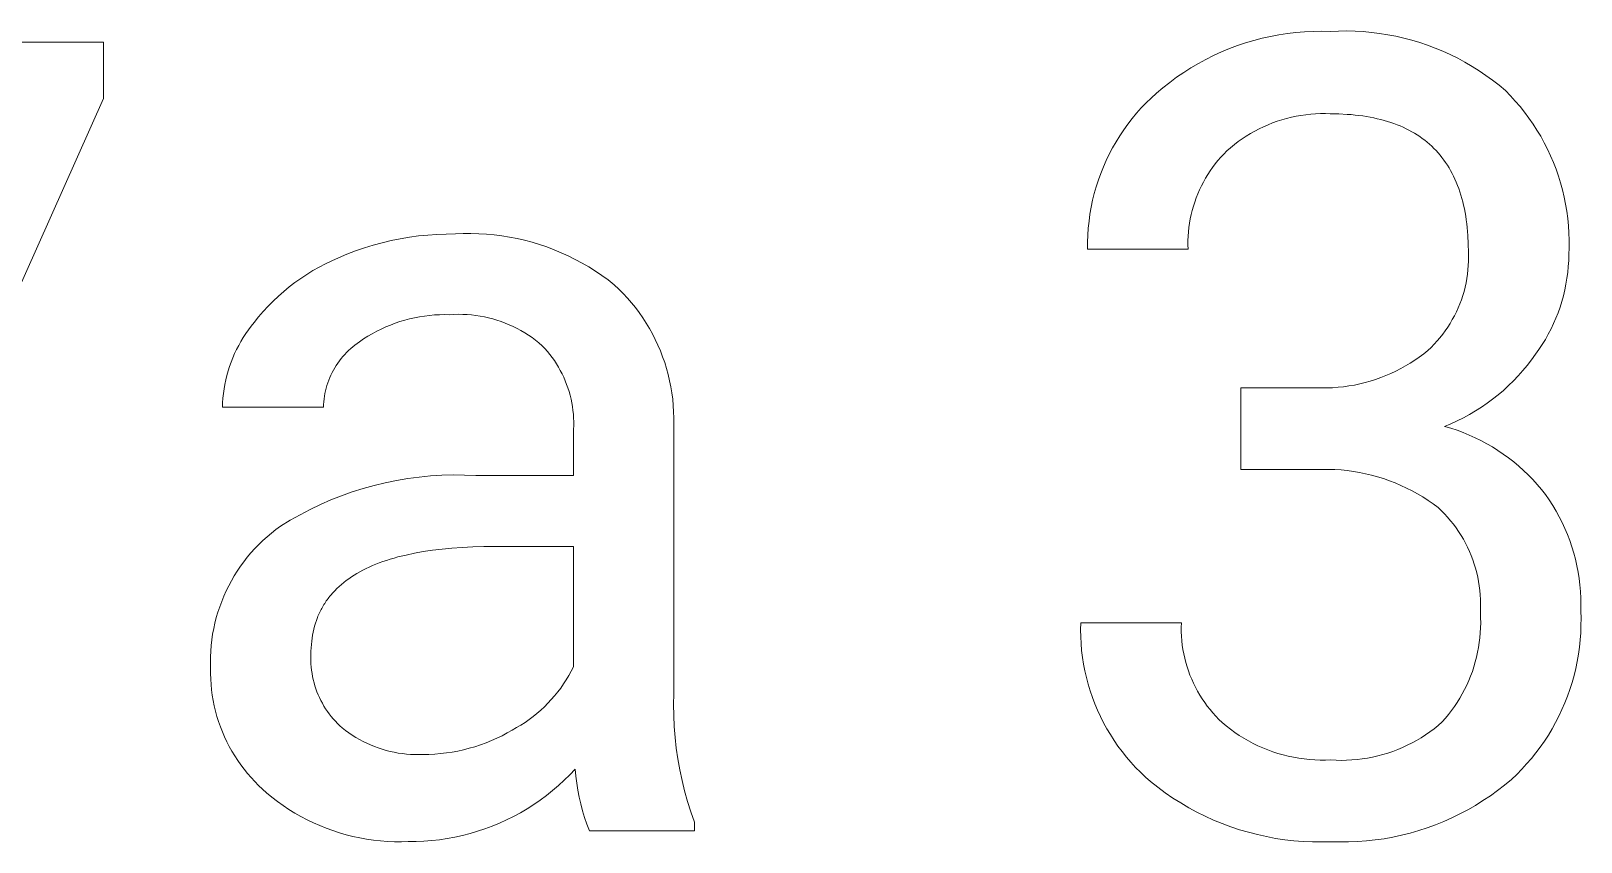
# Model space of a CAD drawing. Header units: millimetres. Extents: x 1383 to 4664, y -160 to 2132.
# Drawn here: x 3868.9 to 3929.9, y 98.9 to 130.8 of the extents above; entities that cross this region are included whole.
import ezdxf

# ---------------------------------------------------------------- set-up
doc = ezdxf.new("R2010")
doc.units = ezdxf.units.MM
doc.header["$MEASUREMENT"] = 0
doc.layers.add('Domyślny', color=7, linetype='Continuous', true_color=0x000000)

msp = doc.modelspace()

# ---------------------------------------------------------------- linework, layer by layer
at = {"layer": 'Domyślny', "color": 18, "lineweight": 15, "true_color": 0x000000}
for p, q in [((3917.683, 130.636), (3918.016, 130.699)), ((3918.016, 130.699), (3918.351, 130.75)), ((3918.351, 130.75), (3918.687, 130.79)), ((3918.687, 130.79), (3919.024, 130.817)), ((3919.024, 130.817), (3919.363, 130.834)), ((3919.363, 130.834), (3919.701, 130.838)), ((3919.701, 130.838), (3920.04, 130.831)), ((3920.04, 130.831), (3920.364, 130.845)), ((3920.364, 130.845), (3920.688, 130.849)), ((3920.688, 130.849), (3921.012, 130.841)), ((3921.012, 130.841), (3921.336, 130.823)), ((3921.336, 130.823), (3921.659, 130.794)), ((3921.659, 130.794), (3921.981, 130.754)), ((3921.981, 130.754), (3922.301, 130.703)), ((3922.301, 130.703), (3922.62, 130.641)), ((3850.708, 130.404), (3871.708, 130.404)), ((3871.708, 130.404), (3871.708, 128.186)), ((3915.75, 130.023), (3916.063, 130.153)), ((3916.063, 130.153), (3916.38, 130.272)), ((3916.38, 130.272), (3916.701, 130.38)), ((3916.701, 130.38), (3917.025, 130.477)), ((3917.025, 130.477), (3917.353, 130.562)), ((3917.353, 130.562), (3917.683, 130.636)), ((3922.62, 130.641), (3922.936, 130.569)), ((3922.936, 130.569), (3923.25, 130.486)), ((3923.25, 130.486), (3923.56, 130.393)), ((3923.56, 130.393), (3923.868, 130.289)), ((3923.868, 130.289), (3924.171, 130.175)), ((3924.171, 130.175), (3924.471, 130.051)), ((3914.55, 129.398), (3914.842, 129.57)), ((3914.842, 129.57), (3915.139, 129.732)), ((3915.139, 129.732), (3915.442, 129.883)), ((3915.442, 129.883), (3915.75, 130.023)), ((3924.471, 130.051), (3924.766, 129.917)), ((3924.766, 129.917), (3925.057, 129.773)), ((3925.057, 129.773), (3925.343, 129.619)), ((3925.343, 129.619), (3925.623, 129.456)), ((3925.623, 129.456), (3925.898, 129.283)), ((3913.712, 128.824), (3913.985, 129.025)), ((3913.985, 129.025), (3914.264, 129.217)), ((3914.264, 129.217), (3914.55, 129.398)), ((3925.898, 129.283), (3926.166, 129.101)), ((3926.166, 129.101), (3926.429, 128.911)), ((3926.429, 128.911), (3926.685, 128.712)), ((3912.984, 128.208), (3913.189, 128.394)), ((3913.189, 128.394), (3913.447, 128.614)), ((3913.447, 128.614), (3913.712, 128.824)), ((3926.685, 128.712), (3926.934, 128.504)), ((3926.934, 128.504), (3927.134, 128.3)), ((3927.134, 128.3), (3927.327, 128.089)), ((3871.708, 128.186), (3858.837, 99.33)), ((3912.409, 127.608), (3912.594, 127.815)), ((3912.594, 127.815), (3912.785, 128.015)), ((3912.785, 128.015), (3912.984, 128.208)), ((3927.327, 128.089), (3927.513, 127.872)), ((3927.513, 127.872), (3927.692, 127.648)), ((3927.692, 127.648), (3927.862, 127.419)), ((3911.9, 126.951), (3912.062, 127.176)), ((3912.062, 127.176), (3912.232, 127.395)), ((3912.232, 127.395), (3912.409, 127.608)), ((3917.409, 127.078), (3917.235, 126.994)), ((3917.586, 127.155), (3917.409, 127.078)), ((3917.765, 127.227), (3917.586, 127.155)), ((3917.947, 127.292), (3917.765, 127.227)), ((3918.131, 127.351), (3917.947, 127.292)), ((3918.317, 127.404), (3918.131, 127.351)), ((3918.505, 127.45), (3918.317, 127.404)), ((3918.694, 127.49), (3918.505, 127.45)), ((3918.884, 127.524), (3918.694, 127.49)), ((3919.075, 127.55), (3918.884, 127.524)), ((3919.267, 127.571), (3919.075, 127.55)), ((3919.46, 127.584), (3919.267, 127.571)), ((3919.653, 127.592), (3919.46, 127.584)), ((3919.846, 127.592), (3919.653, 127.592)), ((3920.04, 127.586), (3919.846, 127.592)), ((3920.374, 127.581), (3920.04, 127.586)), ((3920.699, 127.565), (3920.374, 127.581)), ((3920.857, 127.553), (3920.699, 127.565)), ((3921.012, 127.538), (3920.857, 127.553)), ((3921.165, 127.521), (3921.012, 127.538)), ((3921.315, 127.501), (3921.165, 127.521)), ((3921.462, 127.478), (3921.315, 127.501)), ((3921.607, 127.453), (3921.462, 127.478)), ((3921.749, 127.425), (3921.607, 127.453)), ((3921.889, 127.394), (3921.749, 127.425)), ((3922.026, 127.361), (3921.889, 127.394)), ((3922.16, 127.325), (3922.026, 127.361)), ((3922.291, 127.287), (3922.16, 127.325)), ((3922.42, 127.246), (3922.291, 127.287)), ((3922.546, 127.202), (3922.42, 127.246)), ((3922.67, 127.155), (3922.546, 127.202)), ((3922.791, 127.106), (3922.67, 127.155)), ((3922.909, 127.054), (3922.791, 127.106)), ((3923.025, 126.999), (3922.909, 127.054)), ((3927.862, 127.419), (3928.025, 127.184)), ((3928.025, 127.184), (3928.18, 126.944)), ((3911.462, 126.245), (3911.6, 126.485)), ((3911.6, 126.485), (3911.746, 126.721)), ((3911.746, 126.721), (3911.9, 126.951)), ((3916.412, 126.489), (3916.259, 126.372)), ((3916.57, 126.601), (3916.412, 126.489)), ((3916.731, 126.708), (3916.57, 126.601)), ((3916.895, 126.809), (3916.731, 126.708)), ((3917.063, 126.904), (3916.895, 126.809)), ((3917.235, 126.994), (3917.063, 126.904)), ((3923.137, 126.942), (3923.025, 126.999)), ((3923.248, 126.882), (3923.137, 126.942)), ((3923.355, 126.82), (3923.248, 126.882)), ((3923.46, 126.754), (3923.355, 126.82)), ((3923.563, 126.686), (3923.46, 126.754)), ((3923.662, 126.616), (3923.563, 126.686)), ((3923.759, 126.543), (3923.662, 126.616)), ((3923.853, 126.467), (3923.759, 126.543)), ((3923.945, 126.388), (3923.853, 126.467)), ((3928.18, 126.944), (3928.327, 126.699)), ((3928.327, 126.699), (3928.465, 126.448)), ((3928.465, 126.448), (3928.595, 126.194)), ((3911.212, 125.75), (3911.333, 126)), ((3911.333, 126), (3911.462, 126.245)), ((3915.727, 125.875), (3915.614, 125.745)), ((3915.843, 126), (3915.727, 125.875)), ((3915.964, 126.122), (3915.843, 126)), ((3916.109, 126.249), (3915.964, 126.122)), ((3916.259, 126.372), (3916.109, 126.249)), ((3924.034, 126.307), (3923.945, 126.388)), ((3924.12, 126.223), (3924.034, 126.307)), ((3924.204, 126.136), (3924.12, 126.223)), ((3924.285, 126.047), (3924.204, 126.136)), ((3924.364, 125.955), (3924.285, 126.047)), ((3924.439, 125.86), (3924.364, 125.955)), ((3924.512, 125.763), (3924.439, 125.86)), ((3928.595, 126.194), (3928.716, 125.934)), ((3928.716, 125.934), (3928.828, 125.672)), ((3910.903, 124.979), (3910.997, 125.239)), ((3910.997, 125.239), (3911.1, 125.497)), ((3911.1, 125.497), (3911.212, 125.75)), ((3915.211, 125.192), (3915.122, 125.045)), ((3915.304, 125.335), (3915.211, 125.192)), ((3915.403, 125.475), (3915.304, 125.335)), ((3915.506, 125.612), (3915.403, 125.475)), ((3915.614, 125.745), (3915.506, 125.612)), ((3924.583, 125.663), (3924.512, 125.763)), ((3924.65, 125.56), (3924.583, 125.663)), ((3924.716, 125.455), (3924.65, 125.56)), ((3924.778, 125.347), (3924.716, 125.455)), ((3924.838, 125.236), (3924.778, 125.347)), ((3924.895, 125.123), (3924.838, 125.236)), ((3928.828, 125.672), (3928.931, 125.405)), ((3928.931, 125.405), (3929.025, 125.135)), ((3910.743, 124.448), (3910.818, 124.715)), ((3910.818, 124.715), (3910.903, 124.979)), ((3914.885, 124.589), (3914.817, 124.431)), ((3914.959, 124.743), (3914.885, 124.589)), ((3915.038, 124.896), (3914.959, 124.743)), ((3915.122, 125.045), (3915.038, 124.896)), ((3924.949, 125.007), (3924.895, 125.123)), ((3925.001, 124.888), (3924.949, 125.007)), ((3925.05, 124.767), (3925.001, 124.888)), ((3925.097, 124.643), (3925.05, 124.767)), ((3925.141, 124.516), (3925.097, 124.643)), ((3929.025, 125.135), (3929.11, 124.862)), ((3929.11, 124.862), (3929.185, 124.586)), ((3929.185, 124.586), (3929.251, 124.308)), ((3910.62, 123.908), (3910.676, 124.179)), ((3910.676, 124.179), (3910.743, 124.448)), ((3914.696, 124.111), (3914.644, 123.947)), ((3914.754, 124.272), (3914.696, 124.111)), ((3914.817, 124.431), (3914.754, 124.272)), ((3925.182, 124.387), (3925.141, 124.516)), ((3925.22, 124.255), (3925.182, 124.387)), ((3925.256, 124.12), (3925.22, 124.255)), ((3925.289, 123.982), (3925.256, 124.12)), ((3925.32, 123.842), (3925.289, 123.982)), ((3929.251, 124.308), (3929.308, 124.028)), ((3929.308, 124.028), (3929.355, 123.746)), ((3910.506, 123.085), (3910.534, 123.36)), ((3910.534, 123.36), (3910.572, 123.635)), ((3910.572, 123.635), (3910.62, 123.908)), ((3914.521, 123.448), (3914.491, 123.279)), ((3914.556, 123.616), (3914.521, 123.448)), ((3914.597, 123.782), (3914.556, 123.616)), ((3914.644, 123.947), (3914.597, 123.782)), ((3925.348, 123.699), (3925.32, 123.842)), ((3925.373, 123.554), (3925.348, 123.699)), ((3925.396, 123.405), (3925.373, 123.554)), ((3925.416, 123.255), (3925.396, 123.405)), ((3929.355, 123.746), (3929.393, 123.463)), ((3929.393, 123.463), (3929.421, 123.178)), ((3883.76, 122.722), (3884.121, 122.772)), ((3884.121, 122.772), (3884.484, 122.81)), ((3884.484, 122.81), (3884.848, 122.835)), ((3884.848, 122.835), (3885.212, 122.85)), ((3885.212, 122.85), (3885.577, 122.852)), ((3885.577, 122.852), (3885.882, 122.865)), ((3885.882, 122.865), (3886.187, 122.868)), ((3886.187, 122.868), (3886.492, 122.861)), ((3886.492, 122.861), (3886.797, 122.843)), ((3886.797, 122.843), (3887.101, 122.815)), ((3887.101, 122.815), (3887.403, 122.777)), ((3887.403, 122.777), (3887.705, 122.729)), ((3887.705, 122.729), (3888.004, 122.671)), ((3910.479, 122.531), (3910.488, 122.808)), ((3910.488, 122.808), (3910.506, 123.085)), ((3914.437, 122.768), (3914.43, 122.597)), ((3914.449, 122.939), (3914.437, 122.768)), ((3914.468, 123.11), (3914.449, 122.939)), ((3914.491, 123.279), (3914.468, 123.11)), ((3925.433, 123.101), (3925.416, 123.255)), ((3925.448, 122.945), (3925.433, 123.101)), ((3925.459, 122.786), (3925.448, 122.945)), ((3925.475, 122.46), (3925.459, 122.786)), ((3929.421, 123.178), (3929.439, 122.893)), ((3929.439, 122.893), (3929.448, 122.607)), ((3881.303, 122.053), (3881.643, 122.182)), ((3881.643, 122.182), (3881.988, 122.301)), ((3881.988, 122.301), (3882.337, 122.408)), ((3882.337, 122.408), (3882.689, 122.504)), ((3882.689, 122.504), (3883.043, 122.588)), ((3883.043, 122.588), (3883.401, 122.661)), ((3883.401, 122.661), (3883.76, 122.722)), ((3888.004, 122.671), (3888.302, 122.603)), ((3888.302, 122.603), (3888.597, 122.524)), ((3888.597, 122.524), (3888.889, 122.436)), ((3888.889, 122.436), (3889.178, 122.339)), ((3889.178, 122.339), (3889.463, 122.231)), ((3889.463, 122.231), (3889.745, 122.114)), ((3910.479, 122.254), (3910.479, 122.531)), ((3914.435, 122.254), (3910.479, 122.254)), ((3914.43, 122.597), (3914.43, 122.425)), ((3914.43, 122.425), (3914.435, 122.254)), ((3925.481, 122.123), (3925.475, 122.46)), ((3925.485, 121.951), (3925.481, 122.123)), ((3929.447, 122.321), (3929.436, 122.036)), ((3929.448, 122.607), (3929.447, 122.321)), ((3879.958, 121.406), (3880.204, 121.546)), ((3880.204, 121.546), (3880.454, 121.676)), ((3880.454, 121.676), (3880.708, 121.799)), ((3880.708, 121.799), (3880.966, 121.912)), ((3880.966, 121.912), (3881.303, 122.053)), ((3889.745, 122.114), (3890.023, 121.987)), ((3890.023, 121.987), (3890.296, 121.852)), ((3890.296, 121.852), (3890.565, 121.707)), ((3890.565, 121.707), (3890.828, 121.553)), ((3890.828, 121.553), (3891.087, 121.391)), ((3925.463, 121.434), (3925.476, 121.606)), ((3925.476, 121.606), (3925.484, 121.778)), ((3925.484, 121.778), (3925.485, 121.951)), ((3929.415, 121.569), (3929.392, 121.337)), ((3929.429, 121.802), (3929.415, 121.569)), ((3929.436, 122.036), (3929.429, 121.802)), ((3879.03, 120.767), (3879.253, 120.939)), ((3879.253, 120.939), (3879.483, 121.103)), ((3879.483, 121.103), (3879.718, 121.259)), ((3879.718, 121.259), (3879.958, 121.406)), ((3891.087, 121.391), (3891.339, 121.219)), ((3891.339, 121.219), (3891.586, 121.04)), ((3891.586, 121.04), (3891.827, 120.852)), ((3925.349, 120.755), (3925.386, 120.923)), ((3925.386, 120.923), (3925.418, 121.093)), ((3925.418, 121.093), (3925.443, 121.263)), ((3925.443, 121.263), (3925.463, 121.434)), ((3929.362, 121.105), (3929.323, 120.875)), ((3929.392, 121.337), (3929.362, 121.105)), ((3878.395, 120.208), (3878.6, 120.402)), ((3878.6, 120.402), (3878.812, 120.588)), ((3878.812, 120.588), (3879.03, 120.767)), ((3891.827, 120.852), (3892.006, 120.683)), ((3892.006, 120.683), (3892.18, 120.509)), ((3892.18, 120.509), (3892.348, 120.328)), ((3892.348, 120.328), (3892.509, 120.141)), ((3925.202, 120.259), (3925.257, 120.423)), ((3925.257, 120.423), (3925.306, 120.588)), ((3925.306, 120.588), (3925.349, 120.755)), ((3929.222, 120.419), (3929.159, 120.194)), ((3929.276, 120.646), (3929.222, 120.419)), ((3929.323, 120.875), (3929.276, 120.646)), ((3877.821, 119.586), (3878.005, 119.8)), ((3878.005, 119.8), (3878.197, 120.007)), ((3878.197, 120.007), (3878.395, 120.208)), ((3885.149, 119.675), (3884.95, 119.671)), ((3885.347, 119.672), (3885.149, 119.675)), ((3885.519, 119.682), (3885.347, 119.672)), ((3885.691, 119.686), (3885.519, 119.682)), ((3885.863, 119.683), (3885.691, 119.686)), ((3886.034, 119.675), (3885.863, 119.683)), ((3886.205, 119.661), (3886.034, 119.675)), ((3892.509, 120.141), (3892.664, 119.949)), ((3892.664, 119.949), (3892.812, 119.752)), ((3892.812, 119.752), (3892.954, 119.55)), ((3924.928, 119.628), (3925.005, 119.782)), ((3925.005, 119.782), (3925.076, 119.939)), ((3925.076, 119.939), (3925.142, 120.098)), ((3925.142, 120.098), (3925.202, 120.259)), ((3929.011, 119.751), (3928.926, 119.534)), ((3929.089, 119.971), (3929.011, 119.751)), ((3929.159, 120.194), (3929.089, 119.971)), ((3877.319, 118.929), (3877.423, 119.079)), ((3877.423, 119.079), (3877.531, 119.224)), ((3877.531, 119.224), (3877.645, 119.366)), ((3877.645, 119.366), (3877.821, 119.586)), ((3882.651, 119.105), (3882.474, 119.016)), ((3882.832, 119.188), (3882.651, 119.105)), ((3883.015, 119.264), (3882.832, 119.188)), ((3883.201, 119.335), (3883.015, 119.264)), ((3883.389, 119.399), (3883.201, 119.335)), ((3883.58, 119.456), (3883.389, 119.399)), ((3883.772, 119.507), (3883.58, 119.456)), ((3883.965, 119.551), (3883.772, 119.507)), ((3884.16, 119.588), (3883.965, 119.551)), ((3884.357, 119.619), (3884.16, 119.588)), ((3884.554, 119.643), (3884.357, 119.619)), ((3884.752, 119.661), (3884.554, 119.643)), ((3884.95, 119.671), (3884.752, 119.661)), ((3886.376, 119.641), (3886.205, 119.661)), ((3886.546, 119.615), (3886.376, 119.641)), ((3886.715, 119.584), (3886.546, 119.615)), ((3886.883, 119.546), (3886.715, 119.584)), ((3887.049, 119.503), (3886.883, 119.546)), ((3887.213, 119.454), (3887.049, 119.503)), ((3887.376, 119.399), (3887.213, 119.454)), ((3887.537, 119.339), (3887.376, 119.399)), ((3887.696, 119.273), (3887.537, 119.339)), ((3887.852, 119.202), (3887.696, 119.273)), ((3888.006, 119.126), (3887.852, 119.202)), ((3888.157, 119.044), (3888.006, 119.126)), ((3892.954, 119.55), (3893.088, 119.343)), ((3893.088, 119.343), (3893.215, 119.132)), ((3893.215, 119.132), (3893.335, 118.917)), ((3924.569, 119.04), (3924.666, 119.182)), ((3924.666, 119.182), (3924.759, 119.327)), ((3924.759, 119.327), (3924.846, 119.476)), ((3924.846, 119.476), (3924.928, 119.628)), ((3928.733, 119.109), (3928.625, 118.901)), ((3928.833, 119.319), (3928.733, 119.109)), ((3928.926, 119.534), (3928.833, 119.319)), ((3876.955, 118.3), (3877.038, 118.462)), ((3877.038, 118.462), (3877.127, 118.621)), ((3877.127, 118.621), (3877.22, 118.777)), ((3877.22, 118.777), (3877.319, 118.929)), ((3881.618, 118.475), (3881.532, 118.407)), ((3881.706, 118.54), (3881.618, 118.475)), ((3881.797, 118.602), (3881.706, 118.54)), ((3881.96, 118.714), (3881.797, 118.602)), ((3882.128, 118.82), (3881.96, 118.714)), ((3882.299, 118.921), (3882.128, 118.82)), ((3882.474, 119.016), (3882.299, 118.921)), ((3888.306, 118.957), (3888.157, 119.044)), ((3888.451, 118.865), (3888.306, 118.957)), ((3888.592, 118.768), (3888.451, 118.865)), ((3888.731, 118.666), (3888.592, 118.768)), ((3888.866, 118.56), (3888.731, 118.666)), ((3888.997, 118.449), (3888.866, 118.56)), ((3893.335, 118.917), (3893.447, 118.697)), ((3893.447, 118.697), (3893.552, 118.474)), ((3893.552, 118.474), (3893.649, 118.247)), ((3924.01, 118.385), (3924.131, 118.508)), ((3924.131, 118.508), (3924.247, 118.635)), ((3924.247, 118.635), (3924.359, 118.766)), ((3924.359, 118.766), (3924.466, 118.901)), ((3924.466, 118.901), (3924.569, 119.04)), ((3928.389, 118.498), (3928.26, 118.304)), ((3928.51, 118.698), (3928.389, 118.498)), ((3928.625, 118.901), (3928.51, 118.698)), ((3876.74, 117.8), (3876.806, 117.969)), ((3876.806, 117.969), (3876.878, 118.136)), ((3876.878, 118.136), (3876.955, 118.3)), ((3881.004, 117.856), (3880.94, 117.767)), ((3881.071, 117.942), (3881.004, 117.856)), ((3881.141, 118.026), (3881.071, 117.942)), ((3881.214, 118.108), (3881.141, 118.026)), ((3881.289, 118.187), (3881.214, 118.108)), ((3881.368, 118.263), (3881.289, 118.187)), ((3881.449, 118.337), (3881.368, 118.263)), ((3881.532, 118.407), (3881.449, 118.337)), ((3889.1, 118.338), (3888.997, 118.449)), ((3889.199, 118.224), (3889.1, 118.338)), ((3889.294, 118.107), (3889.199, 118.224)), ((3889.385, 117.987), (3889.294, 118.107)), ((3889.472, 117.863), (3889.385, 117.987)), ((3889.555, 117.737), (3889.472, 117.863)), ((3893.649, 118.247), (3893.738, 118.017)), ((3893.738, 118.017), (3893.819, 117.784)), ((3923.185, 117.762), (3923.366, 117.879)), ((3923.366, 117.879), (3923.544, 118.002)), ((3923.544, 118.002), (3923.717, 118.131)), ((3923.717, 118.131), (3923.886, 118.266)), ((3923.886, 118.266), (3924.01, 118.385)), ((3927.965, 117.892), (3927.798, 117.676)), ((3928.125, 118.113), (3927.965, 117.892)), ((3928.26, 118.304), (3928.125, 118.113)), ((3876.532, 117.104), (3876.575, 117.28)), ((3876.575, 117.28), (3876.624, 117.455)), ((3876.624, 117.455), (3876.679, 117.628)), ((3876.679, 117.628), (3876.74, 117.8)), ((3880.668, 117.293), (3880.624, 117.193)), ((3880.716, 117.392), (3880.668, 117.293)), ((3880.767, 117.488), (3880.716, 117.392)), ((3880.821, 117.583), (3880.767, 117.488)), ((3880.879, 117.676), (3880.821, 117.583)), ((3880.94, 117.767), (3880.879, 117.676)), ((3889.633, 117.608), (3889.555, 117.737)), ((3889.707, 117.476), (3889.633, 117.608)), ((3889.776, 117.342), (3889.707, 117.476)), ((3889.841, 117.206), (3889.776, 117.342)), ((3893.819, 117.784), (3893.892, 117.549)), ((3893.892, 117.549), (3893.957, 117.311)), ((3893.957, 117.311), (3894.013, 117.071)), ((3922.025, 117.192), (3922.226, 117.27)), ((3922.226, 117.27), (3922.424, 117.356)), ((3922.424, 117.356), (3922.619, 117.448)), ((3922.619, 117.448), (3922.811, 117.546)), ((3922.811, 117.546), (3923, 117.651)), ((3923, 117.651), (3923.185, 117.762)), ((3927.442, 117.263), (3927.253, 117.066)), ((3927.623, 117.467), (3927.442, 117.263)), ((3927.798, 117.676), (3927.623, 117.467)), ((3876.439, 116.567), (3876.464, 116.747)), ((3876.464, 116.747), (3876.495, 116.926)), ((3876.495, 116.926), (3876.532, 117.104)), ((3880.456, 116.673), (3880.433, 116.566)), ((3880.482, 116.779), (3880.456, 116.673)), ((3880.512, 116.885), (3880.482, 116.779)), ((3880.546, 116.989), (3880.512, 116.885)), ((3880.583, 117.092), (3880.546, 116.989)), ((3880.624, 117.193), (3880.583, 117.092)), ((3889.901, 117.067), (3889.841, 117.206)), ((3889.957, 116.927), (3889.901, 117.067)), ((3890.007, 116.785), (3889.957, 116.927)), ((3890.053, 116.641), (3890.007, 116.785)), ((3890.093, 116.495), (3890.053, 116.641)), ((3894.013, 117.071), (3894.062, 116.829)), ((3894.062, 116.829), (3894.102, 116.586)), ((3916.521, 116.791), (3919.482, 116.791)), ((3916.521, 113.568), (3916.521, 116.791)), ((3919.482, 116.791), (3919.698, 116.785)), ((3919.698, 116.785), (3919.914, 116.786)), ((3919.914, 116.786), (3920.13, 116.795)), ((3920.13, 116.795), (3920.345, 116.811)), ((3920.345, 116.811), (3920.56, 116.833)), ((3920.56, 116.833), (3920.774, 116.863)), ((3920.774, 116.863), (3920.986, 116.901)), ((3920.986, 116.901), (3921.198, 116.945)), ((3921.198, 116.945), (3921.407, 116.996)), ((3921.407, 116.996), (3921.615, 117.054)), ((3921.615, 117.054), (3921.821, 117.12)), ((3921.821, 117.12), (3922.025, 117.192)), ((3926.856, 116.691), (3926.648, 116.515)), ((3927.058, 116.875), (3926.856, 116.691)), ((3927.253, 117.066), (3927.058, 116.875)), ((3876.399, 116.023), (3876.406, 116.205)), ((3880.376, 116.023), (3876.399, 116.023)), ((3876.406, 116.205), (3876.419, 116.386)), ((3876.419, 116.386), (3876.439, 116.567)), ((3880.38, 116.132), (3880.376, 116.023)), ((3880.388, 116.241), (3880.38, 116.132)), ((3880.399, 116.35), (3880.388, 116.241)), ((3880.414, 116.459), (3880.399, 116.35)), ((3880.433, 116.566), (3880.414, 116.459)), ((3890.129, 116.349), (3890.093, 116.495)), ((3890.16, 116.201), (3890.129, 116.349)), ((3890.185, 116.052), (3890.16, 116.201)), ((3890.206, 115.902), (3890.185, 116.052)), ((3894.102, 116.586), (3894.134, 116.341)), ((3894.134, 116.341), (3894.157, 116.096)), ((3894.157, 116.096), (3894.172, 115.85)), ((3925.99, 116.029), (3925.76, 115.882)), ((3926.215, 116.183), (3925.99, 116.029)), ((3926.434, 116.345), (3926.215, 116.183)), ((3926.648, 116.515), (3926.434, 116.345)), ((3890.221, 115.752), (3890.206, 115.902)), ((3890.231, 115.602), (3890.221, 115.752)), ((3890.237, 115.451), (3890.231, 115.602)), ((3890.237, 115.3), (3890.237, 115.451)), ((3894.172, 115.85), (3894.178, 115.603)), ((3894.178, 115.603), (3894.176, 115.356)), ((3925.041, 115.491), (3924.793, 115.377)), ((3925.285, 115.613), (3925.041, 115.491)), ((3925.525, 115.744), (3925.285, 115.613)), ((3925.76, 115.882), (3925.525, 115.744)), ((3890.231, 115.149), (3890.237, 115.3)), ((3890.231, 113.335), (3890.231, 115.149)), ((3894.176, 115.356), (3894.176, 104.736)), ((3924.793, 115.377), (3924.541, 115.272)), ((3924.541, 115.272), (3924.788, 115.199)), ((3924.788, 115.199), (3925.031, 115.118)), ((3925.031, 115.118), (3925.272, 115.028)), ((3925.272, 115.028), (3925.51, 114.93)), ((3925.51, 114.93), (3925.744, 114.824)), ((3925.744, 114.824), (3925.975, 114.711)), ((3925.975, 114.711), (3926.201, 114.589)), ((3926.201, 114.589), (3926.424, 114.46)), ((3926.424, 114.46), (3926.641, 114.323)), ((3926.641, 114.323), (3926.854, 114.179)), ((3926.854, 114.179), (3927.062, 114.028)), ((3919.727, 113.577), (3919.482, 113.568)), ((3919.972, 113.577), (3919.727, 113.577)), ((3920.217, 113.569), (3919.972, 113.577)), ((3920.461, 113.553), (3920.217, 113.569)), ((3927.062, 114.028), (3927.265, 113.87)), ((3927.265, 113.87), (3927.462, 113.705)), ((3927.462, 113.705), (3927.654, 113.534)), ((3882.376, 112.945), (3882.813, 113.05)), ((3882.813, 113.05), (3883.253, 113.14)), ((3883.253, 113.14), (3883.696, 113.215)), ((3883.696, 113.215), (3884.142, 113.274)), ((3884.142, 113.274), (3884.589, 113.317)), ((3884.589, 113.317), (3885.038, 113.345)), ((3885.038, 113.345), (3885.487, 113.358)), ((3885.487, 113.358), (3885.936, 113.354)), ((3885.936, 113.354), (3886.385, 113.335)), ((3886.385, 113.335), (3890.231, 113.335)), ((3919.482, 113.568), (3916.521, 113.568)), ((3920.705, 113.529), (3920.461, 113.553)), ((3920.947, 113.496), (3920.705, 113.529)), ((3921.189, 113.455), (3920.947, 113.496)), ((3921.429, 113.407), (3921.189, 113.455)), ((3921.667, 113.35), (3921.429, 113.407)), ((3921.903, 113.285), (3921.667, 113.35)), ((3922.137, 113.212), (3921.903, 113.285)), ((3922.368, 113.131), (3922.137, 113.212)), ((3922.596, 113.043), (3922.368, 113.131)), ((3922.821, 112.947), (3922.596, 113.043)), ((3927.654, 113.534), (3927.839, 113.356)), ((3927.839, 113.356), (3928.019, 113.172)), ((3928.019, 113.172), (3928.192, 112.982)), ((3928.192, 112.982), (3928.358, 112.786)), ((3880.261, 112.194), (3880.673, 112.373)), ((3880.673, 112.373), (3881.091, 112.538)), ((3881.091, 112.538), (3881.514, 112.689)), ((3881.514, 112.689), (3881.943, 112.824)), ((3881.943, 112.824), (3882.376, 112.945)), ((3923.043, 112.843), (3922.821, 112.947)), ((3923.261, 112.732), (3923.043, 112.843)), ((3923.476, 112.614), (3923.261, 112.732)), ((3923.686, 112.489), (3923.476, 112.614)), ((3923.892, 112.356), (3923.686, 112.489)), ((3924.093, 112.217), (3923.892, 112.356)), ((3928.358, 112.786), (3928.518, 112.585)), ((3928.518, 112.585), (3928.664, 112.373)), ((3928.664, 112.373), (3928.802, 112.157)), ((3879.066, 111.571), (3879.457, 111.792)), ((3879.457, 111.792), (3879.855, 112)), ((3879.855, 112), (3880.261, 112.194)), ((3924.29, 112.071), (3924.093, 112.217)), ((3924.418, 111.948), (3924.29, 112.071)), ((3924.542, 111.821), (3924.418, 111.948)), ((3924.662, 111.69), (3924.542, 111.821)), ((3928.802, 112.157), (3928.933, 111.935)), ((3928.933, 111.935), (3929.056, 111.71)), ((3878.325, 111.065), (3878.502, 111.203)), ((3878.502, 111.203), (3878.683, 111.336)), ((3878.683, 111.336), (3879.066, 111.571)), ((3924.777, 111.554), (3924.662, 111.69)), ((3924.888, 111.415), (3924.777, 111.554)), ((3924.994, 111.272), (3924.888, 111.415)), ((3925.094, 111.126), (3924.994, 111.272)), ((3929.056, 111.71), (3929.171, 111.48)), ((3929.171, 111.48), (3929.278, 111.247)), ((3929.278, 111.247), (3929.378, 111.01)), ((3877.671, 110.453), (3877.826, 110.614)), ((3877.826, 110.614), (3877.987, 110.77)), ((3877.987, 110.77), (3878.154, 110.921)), ((3878.154, 110.921), (3878.325, 111.065)), ((3886.26, 110.522), (3885.842, 110.501)), ((3886.693, 110.534), (3886.26, 110.522)), ((3887.139, 110.538), (3886.693, 110.534)), ((3890.231, 110.538), (3887.139, 110.538)), ((3890.231, 105.796), (3890.231, 110.538)), ((3925.19, 110.976), (3925.094, 111.126)), ((3925.281, 110.823), (3925.19, 110.976)), ((3925.366, 110.667), (3925.281, 110.823)), ((3925.446, 110.508), (3925.366, 110.667)), ((3929.378, 111.01), (3929.469, 110.77)), ((3929.469, 110.77), (3929.551, 110.527)), ((3929.551, 110.527), (3929.626, 110.281)), ((3877.106, 109.757), (3877.238, 109.938)), ((3877.238, 109.938), (3877.377, 110.115)), ((3877.377, 110.115), (3877.521, 110.286)), ((3877.521, 110.286), (3877.671, 110.453)), ((3882.717, 109.942), (3882.577, 109.892)), ((3882.86, 109.991), (3882.717, 109.942)), ((3883.007, 110.038), (3882.86, 109.991)), ((3883.158, 110.082), (3883.007, 110.038)), ((3883.312, 110.125), (3883.158, 110.082)), ((3883.631, 110.203), (3883.312, 110.125)), ((3883.964, 110.274), (3883.631, 110.203)), ((3884.311, 110.336), (3883.964, 110.274)), ((3884.672, 110.389), (3884.311, 110.336)), ((3885.048, 110.435), (3884.672, 110.389)), ((3885.438, 110.472), (3885.048, 110.435)), ((3885.842, 110.501), (3885.438, 110.472)), ((3925.52, 110.347), (3925.446, 110.508)), ((3925.589, 110.183), (3925.52, 110.347)), ((3925.652, 110.016), (3925.589, 110.183)), ((3925.71, 109.848), (3925.652, 110.016)), ((3929.626, 110.281), (3929.692, 110.033)), ((3929.692, 110.033), (3929.749, 109.782)), ((3876.749, 109.188), (3876.861, 109.381)), ((3876.861, 109.381), (3876.981, 109.571)), ((3876.981, 109.571), (3877.106, 109.757)), ((3881.477, 109.342), (3881.373, 109.27)), ((3881.585, 109.411), (3881.477, 109.342)), ((3881.697, 109.478), (3881.585, 109.411)), ((3881.812, 109.544), (3881.697, 109.478)), ((3881.931, 109.607), (3881.812, 109.544)), ((3882.053, 109.668), (3881.931, 109.607)), ((3882.178, 109.727), (3882.053, 109.668)), ((3882.308, 109.784), (3882.178, 109.727)), ((3882.441, 109.839), (3882.308, 109.784)), ((3882.577, 109.892), (3882.441, 109.839)), ((3925.761, 109.678), (3925.71, 109.848)), ((3925.807, 109.506), (3925.761, 109.678)), ((3925.847, 109.333), (3925.807, 109.506)), ((3925.881, 109.159), (3925.847, 109.333)), ((3929.749, 109.782), (3929.797, 109.53)), ((3929.797, 109.53), (3929.837, 109.277)), ((3876.452, 108.584), (3876.544, 108.789)), ((3876.544, 108.789), (3876.643, 108.99)), ((3876.643, 108.99), (3876.749, 109.188)), ((3880.741, 108.711), (3880.665, 108.623)), ((3880.821, 108.797), (3880.741, 108.711)), ((3880.904, 108.881), (3880.821, 108.797)), ((3880.99, 108.963), (3880.904, 108.881)), ((3881.081, 109.043), (3880.99, 108.963)), ((3881.175, 109.121), (3881.081, 109.043)), ((3881.272, 109.196), (3881.175, 109.121)), ((3881.373, 109.27), (3881.272, 109.196)), ((3925.909, 108.983), (3925.881, 109.159)), ((3925.931, 108.807), (3925.909, 108.983)), ((3925.947, 108.63), (3925.931, 108.807)), ((3929.837, 109.277), (3929.869, 109.022)), ((3929.869, 109.022), (3929.891, 108.766)), ((3929.891, 108.766), (3929.905, 108.509)), ((3876.219, 107.954), (3876.289, 108.167)), ((3876.289, 108.167), (3876.367, 108.377)), ((3876.367, 108.377), (3876.452, 108.584)), ((3880.31, 108.1), (3880.283, 108.05)), ((3880.337, 108.15), (3880.31, 108.1)), ((3880.366, 108.2), (3880.337, 108.15)), ((3880.396, 108.249), (3880.366, 108.2)), ((3880.426, 108.298), (3880.396, 108.249)), ((3880.458, 108.346), (3880.426, 108.298)), ((3880.49, 108.393), (3880.458, 108.346)), ((3880.523, 108.44), (3880.49, 108.393)), ((3880.557, 108.487), (3880.523, 108.44)), ((3880.592, 108.532), (3880.557, 108.487)), ((3880.628, 108.578), (3880.592, 108.532)), ((3880.665, 108.623), (3880.628, 108.578)), ((3925.957, 108.452), (3925.947, 108.63)), ((3925.951, 107.919), (3925.959, 108.097)), ((3925.961, 108.275), (3925.957, 108.452)), ((3925.959, 108.097), (3925.961, 108.275)), ((3929.905, 108.509), (3929.91, 108.252)), ((3929.91, 108.252), (3929.906, 107.996)), ((3876.052, 107.302), (3876.1, 107.521)), ((3876.1, 107.521), (3876.156, 107.739)), ((3876.156, 107.739), (3876.219, 107.954)), ((3880.061, 107.515), (3880.028, 107.402)), ((3880.099, 107.626), (3880.061, 107.515)), ((3880.139, 107.735), (3880.099, 107.626)), ((3880.161, 107.789), (3880.139, 107.735)), ((3880.183, 107.842), (3880.161, 107.789)), ((3880.207, 107.895), (3880.183, 107.842)), ((3880.231, 107.947), (3880.207, 107.895)), ((3880.256, 107.999), (3880.231, 107.947)), ((3880.283, 108.05), (3880.256, 107.999)), ((3910.202, 107.254), (3910.206, 107.526)), ((3910.206, 107.526), (3914.172, 107.526)), ((3914.172, 107.526), (3914.168, 107.351)), ((3925.96, 107.725), (3925.951, 107.919)), ((3925.959, 107.335), (3925.963, 107.53)), ((3925.963, 107.53), (3925.96, 107.725)), ((3929.906, 107.996), (3929.915, 107.711)), ((3929.915, 107.711), (3929.914, 107.426)), ((3875.953, 106.637), (3875.979, 106.86)), ((3875.979, 106.86), (3876.012, 107.082)), ((3876.012, 107.082), (3876.052, 107.302)), ((3879.929, 106.928), (3879.913, 106.804)), ((3879.948, 107.049), (3879.929, 106.928)), ((3879.971, 107.169), (3879.948, 107.049)), ((3879.998, 107.286), (3879.971, 107.169)), ((3880.028, 107.402), (3879.998, 107.286)), ((3910.206, 106.983), (3910.202, 107.254)), ((3910.22, 106.711), (3910.206, 106.983)), ((3914.168, 107.351), (3914.169, 107.176)), ((3914.169, 107.176), (3914.177, 107.001)), ((3914.177, 107.001), (3914.19, 106.827)), ((3925.909, 106.753), (3925.932, 106.946)), ((3925.932, 106.946), (3925.949, 107.14)), ((3925.949, 107.14), (3925.959, 107.335)), ((3929.883, 106.857), (3929.854, 106.574)), ((3929.903, 107.141), (3929.883, 106.857)), ((3929.914, 107.426), (3929.903, 107.141)), ((3875.926, 106.19), (3875.936, 106.414)), ((3875.936, 106.414), (3875.953, 106.637)), ((3879.885, 106.288), (3879.881, 106.163)), ((3879.886, 106.42), (3879.885, 106.288)), ((3879.892, 106.55), (3879.886, 106.42)), ((3879.9, 106.678), (3879.892, 106.55)), ((3879.913, 106.804), (3879.9, 106.678)), ((3910.244, 106.44), (3910.22, 106.711)), ((3910.277, 106.171), (3910.244, 106.44)), ((3914.19, 106.827), (3914.21, 106.653)), ((3914.21, 106.653), (3914.235, 106.48)), ((3914.235, 106.48), (3914.267, 106.308)), ((3914.267, 106.308), (3914.304, 106.137)), ((3925.8, 106.179), (3925.843, 106.369)), ((3925.843, 106.369), (3925.879, 106.56)), ((3925.879, 106.56), (3925.909, 106.753)), ((3929.815, 106.292), (3929.766, 106.011)), ((3929.854, 106.574), (3929.815, 106.292)), ((3875.924, 105.966), (3875.926, 106.19)), ((3875.929, 105.742), (3875.924, 105.966)), ((3875.928, 105.528), (3875.929, 105.742)), ((3879.881, 106.163), (3879.881, 106.037)), ((3879.881, 106.037), (3879.886, 105.912)), ((3879.886, 105.912), (3879.895, 105.787)), ((3879.895, 105.787), (3879.908, 105.663)), ((3879.908, 105.663), (3879.926, 105.539)), ((3890.141, 105.623), (3890.231, 105.796)), ((3910.319, 105.902), (3910.277, 106.171)), ((3910.37, 105.636), (3910.319, 105.902)), ((3910.431, 105.371), (3910.37, 105.636)), ((3914.304, 106.137), (3914.348, 105.968)), ((3914.348, 105.968), (3914.397, 105.8)), ((3914.397, 105.8), (3914.452, 105.634)), ((3914.452, 105.634), (3914.512, 105.47)), ((3925.635, 105.618), (3925.696, 105.803)), ((3925.696, 105.803), (3925.751, 105.99)), ((3925.751, 105.99), (3925.8, 106.179)), ((3929.708, 105.732), (3929.641, 105.455)), ((3929.766, 106.011), (3929.708, 105.732)), ((3875.935, 105.314), (3875.928, 105.528)), ((3875.948, 105.101), (3875.935, 105.314)), ((3875.969, 104.888), (3875.948, 105.101)), ((3879.926, 105.539), (3879.948, 105.415)), ((3879.948, 105.415), (3879.974, 105.293)), ((3879.974, 105.293), (3880.005, 105.171)), ((3880.005, 105.171), (3880.04, 105.051)), ((3880.04, 105.051), (3880.079, 104.932)), ((3889.722, 104.962), (3889.835, 105.122)), ((3889.835, 105.122), (3889.942, 105.285)), ((3889.942, 105.285), (3890.045, 105.452)), ((3890.045, 105.452), (3890.141, 105.623)), ((3910.501, 105.108), (3910.431, 105.371)), ((3910.579, 104.848), (3910.501, 105.108)), ((3914.512, 105.47), (3914.579, 105.308)), ((3914.579, 105.308), (3914.651, 105.148)), ((3914.651, 105.148), (3914.728, 104.991)), ((3925.328, 104.903), (3925.414, 105.078)), ((3925.414, 105.078), (3925.493, 105.255)), ((3925.493, 105.255), (3925.567, 105.436)), ((3925.567, 105.436), (3925.635, 105.618)), ((3929.564, 105.181), (3929.478, 104.909)), ((3929.641, 105.455), (3929.564, 105.181)), ((3875.997, 104.676), (3875.969, 104.888)), ((3876.032, 104.465), (3875.997, 104.676)), ((3876.075, 104.255), (3876.032, 104.465)), ((3880.079, 104.932), (3880.122, 104.814)), ((3880.122, 104.814), (3880.169, 104.698)), ((3880.169, 104.698), (3880.22, 104.584)), ((3880.22, 104.584), (3880.275, 104.471)), ((3880.275, 104.471), (3880.334, 104.361)), ((3889.216, 104.364), (3889.35, 104.507)), ((3889.35, 104.507), (3889.479, 104.655)), ((3889.479, 104.655), (3889.603, 104.806)), ((3889.603, 104.806), (3889.722, 104.962)), ((3894.176, 104.736), (3894.167, 104.307)), ((3910.667, 104.591), (3910.579, 104.848)), ((3910.763, 104.337), (3910.667, 104.591)), ((3914.728, 104.991), (3914.811, 104.837)), ((3914.811, 104.837), (3914.898, 104.686)), ((3914.898, 104.686), (3914.992, 104.538)), ((3914.992, 104.538), (3915.09, 104.393)), ((3925.037, 104.396), (3925.139, 104.562)), ((3925.139, 104.562), (3925.237, 104.731)), ((3925.237, 104.731), (3925.328, 104.903)), ((3929.383, 104.64), (3929.279, 104.375)), ((3929.478, 104.909), (3929.383, 104.64)), ((3876.125, 104.047), (3876.075, 104.255)), ((3876.181, 103.841), (3876.125, 104.047)), ((3876.245, 103.637), (3876.181, 103.841)), ((3880.334, 104.361), (3880.397, 104.252)), ((3880.397, 104.252), (3880.463, 104.146)), ((3880.463, 104.146), (3880.533, 104.042)), ((3880.533, 104.042), (3880.607, 103.941)), ((3880.607, 103.941), (3880.684, 103.842)), ((3880.684, 103.842), (3880.765, 103.747)), ((3888.479, 103.723), (3888.635, 103.841)), ((3888.635, 103.841), (3888.787, 103.964)), ((3888.787, 103.964), (3888.934, 104.093)), ((3888.934, 104.093), (3889.078, 104.226)), ((3889.078, 104.226), (3889.216, 104.364)), ((3894.167, 104.307), (3894.173, 103.877)), ((3894.173, 103.877), (3894.192, 103.448)), ((3910.869, 104.086), (3910.763, 104.337)), ((3910.982, 103.84), (3910.869, 104.086)), ((3911.105, 103.597), (3910.982, 103.84)), ((3915.09, 104.393), (3915.193, 104.252)), ((3915.193, 104.252), (3915.301, 104.114)), ((3915.301, 104.114), (3915.414, 103.98)), ((3915.414, 103.98), (3915.531, 103.851)), ((3915.531, 103.851), (3915.653, 103.725)), ((3924.572, 103.771), (3924.696, 103.922)), ((3924.696, 103.922), (3924.815, 104.076)), ((3924.815, 104.076), (3924.928, 104.234)), ((3924.928, 104.234), (3925.037, 104.396)), ((3929.044, 103.856), (3928.914, 103.603)), ((3929.166, 104.114), (3929.044, 103.856)), ((3929.279, 104.375), (3929.166, 104.114)), ((3876.316, 103.435), (3876.245, 103.637)), ((3876.394, 103.236), (3876.316, 103.435)), ((3876.478, 103.039), (3876.394, 103.236)), ((3880.765, 103.747), (3880.849, 103.653)), ((3880.849, 103.653), (3880.936, 103.563)), ((3880.936, 103.563), (3881.026, 103.476)), ((3881.026, 103.476), (3881.119, 103.393)), ((3881.119, 103.393), (3881.247, 103.292)), ((3881.247, 103.292), (3881.379, 103.196)), ((3881.379, 103.196), (3881.514, 103.105)), ((3887.412, 103.083), (3887.616, 103.191)), ((3887.616, 103.191), (3887.817, 103.305)), ((3887.817, 103.305), (3887.987, 103.401)), ((3887.987, 103.401), (3888.155, 103.503)), ((3888.155, 103.503), (3888.319, 103.61)), ((3888.319, 103.61), (3888.479, 103.723)), ((3894.192, 103.448), (3894.226, 103.019)), ((3911.235, 103.359), (3911.105, 103.597)), ((3911.374, 103.125), (3911.235, 103.359)), ((3915.653, 103.725), (3915.778, 103.603)), ((3915.778, 103.603), (3915.94, 103.468)), ((3915.94, 103.468), (3916.107, 103.338)), ((3916.107, 103.338), (3916.277, 103.214)), ((3916.277, 103.214), (3916.452, 103.096)), ((3923.79, 103.118), (3923.96, 103.237)), ((3923.96, 103.237), (3924.125, 103.36)), ((3924.125, 103.36), (3924.286, 103.49)), ((3924.286, 103.49), (3924.443, 103.625)), ((3924.443, 103.625), (3924.572, 103.771)), ((3928.775, 103.354), (3928.628, 103.11)), ((3928.914, 103.603), (3928.775, 103.354)), ((3876.569, 102.846), (3876.478, 103.039)), ((3876.667, 102.655), (3876.569, 102.846)), ((3876.771, 102.469), (3876.667, 102.655)), ((3881.514, 103.105), (3881.652, 103.018)), ((3881.652, 103.018), (3881.793, 102.936)), ((3881.793, 102.936), (3881.937, 102.859)), ((3881.937, 102.859), (3882.083, 102.787)), ((3882.083, 102.787), (3882.232, 102.72)), ((3882.232, 102.72), (3882.382, 102.659)), ((3882.382, 102.659), (3882.535, 102.602)), ((3882.535, 102.602), (3882.69, 102.551)), ((3885.899, 102.53), (3886.123, 102.587)), ((3886.123, 102.587), (3886.344, 102.651)), ((3886.344, 102.651), (3886.563, 102.723)), ((3886.563, 102.723), (3886.78, 102.803)), ((3886.78, 102.803), (3886.994, 102.889)), ((3886.994, 102.889), (3887.205, 102.983)), ((3887.205, 102.983), (3887.412, 103.083)), ((3894.226, 103.019), (3894.274, 102.592)), ((3894.274, 102.592), (3894.336, 102.167)), ((3911.521, 102.896), (3911.374, 103.125)), ((3911.675, 102.673), (3911.521, 102.896)), ((3911.838, 102.455), (3911.675, 102.673)), ((3916.452, 103.096), (3916.631, 102.984)), ((3916.631, 102.984), (3916.814, 102.879)), ((3916.814, 102.879), (3917, 102.78)), ((3917, 102.78), (3917.19, 102.687)), ((3917.19, 102.687), (3917.383, 102.601)), ((3917.383, 102.601), (3917.579, 102.522)), ((3922.695, 102.54), (3922.885, 102.62)), ((3922.885, 102.62), (3923.073, 102.707)), ((3923.073, 102.707), (3923.258, 102.801)), ((3923.258, 102.801), (3923.439, 102.9)), ((3923.439, 102.9), (3923.616, 103.006)), ((3923.616, 103.006), (3923.79, 103.118)), ((3928.31, 102.638), (3928.139, 102.41)), ((3928.473, 102.871), (3928.31, 102.638)), ((3928.628, 103.11), (3928.473, 102.871)), ((3876.881, 102.285), (3876.771, 102.469)), ((3876.998, 102.106), (3876.881, 102.285)), ((3877.121, 101.931), (3876.998, 102.106)), ((3882.69, 102.551), (3882.847, 102.506)), ((3882.847, 102.506), (3883.005, 102.465)), ((3883.005, 102.465), (3883.164, 102.431)), ((3883.164, 102.431), (3883.324, 102.401)), ((3883.324, 102.401), (3883.485, 102.378)), ((3883.485, 102.378), (3883.647, 102.36)), ((3883.647, 102.36), (3883.81, 102.347)), ((3883.81, 102.347), (3883.973, 102.34)), ((3883.973, 102.34), (3884.136, 102.339)), ((3884.136, 102.339), (3884.299, 102.344)), ((3884.299, 102.344), (3884.529, 102.347)), ((3884.529, 102.347), (3884.76, 102.358)), ((3884.76, 102.358), (3884.99, 102.377)), ((3884.99, 102.377), (3885.219, 102.404)), ((3885.219, 102.404), (3885.447, 102.438)), ((3885.447, 102.438), (3885.674, 102.48)), ((3885.674, 102.48), (3885.899, 102.53)), ((3894.336, 102.167), (3894.411, 101.744)), ((3912.007, 102.243), (3911.838, 102.455)), ((3912.184, 102.037), (3912.007, 102.243)), ((3912.368, 101.837), (3912.184, 102.037)), ((3917.579, 102.522), (3917.777, 102.45)), ((3917.777, 102.45), (3917.978, 102.385)), ((3917.978, 102.385), (3918.18, 102.327)), ((3918.18, 102.327), (3918.385, 102.276)), ((3918.385, 102.276), (3918.592, 102.232)), ((3918.592, 102.232), (3918.799, 102.195)), ((3918.799, 102.195), (3919.008, 102.166)), ((3919.008, 102.166), (3919.218, 102.144)), ((3919.218, 102.144), (3919.429, 102.129)), ((3919.429, 102.129), (3919.64, 102.121)), ((3919.64, 102.121), (3919.851, 102.121)), ((3919.851, 102.121), (3920.061, 102.128)), ((3920.061, 102.128), (3920.268, 102.117)), ((3920.268, 102.117), (3920.475, 102.113)), ((3920.475, 102.113), (3920.681, 102.117)), ((3920.681, 102.117), (3920.888, 102.127)), ((3920.888, 102.127), (3921.094, 102.145)), ((3921.094, 102.145), (3921.299, 102.169)), ((3921.299, 102.169), (3921.504, 102.201)), ((3921.504, 102.201), (3921.707, 102.24)), ((3921.707, 102.24), (3921.908, 102.286)), ((3921.908, 102.286), (3922.108, 102.34)), ((3922.108, 102.34), (3922.306, 102.4)), ((3922.306, 102.4), (3922.502, 102.466)), ((3922.502, 102.466), (3922.695, 102.54)), ((3927.774, 101.972), (3927.581, 101.762)), ((3927.96, 102.188), (3927.774, 101.972)), ((3928.139, 102.41), (3927.96, 102.188)), ((3877.249, 101.76), (3877.121, 101.931)), ((3877.384, 101.594), (3877.249, 101.76)), ((3877.524, 101.432), (3877.384, 101.594)), ((3877.669, 101.275), (3877.524, 101.432)), ((3890.085, 101.542), (3889.865, 101.326)), ((3890.297, 101.765), (3890.085, 101.542)), ((3890.321, 101.488), (3890.297, 101.765)), ((3890.355, 101.213), (3890.321, 101.488)), ((3894.411, 101.744), (3894.501, 101.323)), ((3912.559, 101.643), (3912.368, 101.837)), ((3912.756, 101.456), (3912.559, 101.643)), ((3912.96, 101.276), (3912.756, 101.456)), ((3927.174, 101.364), (3926.905, 101.14)), ((3927.381, 101.56), (3927.174, 101.364)), ((3927.581, 101.762), (3927.381, 101.56)), ((3877.82, 101.123), (3877.669, 101.275)), ((3877.976, 100.977), (3877.82, 101.123)), ((3878.136, 100.836), (3877.976, 100.977)), ((3878.348, 100.661), (3878.136, 100.836)), ((3889.404, 100.919), (3889.163, 100.728)), ((3889.638, 101.119), (3889.404, 100.919)), ((3889.865, 101.326), (3889.638, 101.119)), ((3890.399, 100.938), (3890.355, 101.213)), ((3890.452, 100.666), (3890.399, 100.938)), ((3894.501, 101.323), (3894.604, 100.906)), ((3894.604, 100.906), (3894.721, 100.492)), ((3913.245, 101.05), (3912.96, 101.276)), ((3913.539, 100.834), (3913.245, 101.05)), ((3913.84, 100.628), (3913.539, 100.834)), ((3926.628, 100.925), (3926.344, 100.72)), ((3926.905, 101.14), (3926.628, 100.925)), ((3878.566, 100.494), (3878.348, 100.661)), ((3878.79, 100.334), (3878.566, 100.494)), ((3879.018, 100.182), (3878.79, 100.334)), ((3879.252, 100.037), (3879.018, 100.182)), ((3888.402, 100.206), (3888.137, 100.051)), ((3888.662, 100.371), (3888.402, 100.206)), ((3888.916, 100.545), (3888.662, 100.371)), ((3889.163, 100.728), (3888.916, 100.545)), ((3890.514, 100.395), (3890.452, 100.666)), ((3890.585, 100.127), (3890.514, 100.395)), ((3894.721, 100.492), (3894.851, 100.083)), ((3914.148, 100.433), (3913.84, 100.628)), ((3914.462, 100.248), (3914.148, 100.433)), ((3914.783, 100.075), (3914.462, 100.248)), ((3925.451, 100.166), (3925.142, 100.002)), ((3925.755, 100.34), (3925.451, 100.166)), ((3926.053, 100.525), (3925.755, 100.34)), ((3926.344, 100.72), (3926.053, 100.525)), ((3879.491, 99.901), (3879.252, 100.037)), ((3879.734, 99.773), (3879.491, 99.901)), ((3879.981, 99.653), (3879.734, 99.773)), ((3880.233, 99.542), (3879.981, 99.653)), ((3880.487, 99.439), (3880.233, 99.542)), ((3887.311, 99.64), (3887.027, 99.522)), ((3887.591, 99.767), (3887.311, 99.64)), ((3887.867, 99.904), (3887.591, 99.767)), ((3888.137, 100.051), (3887.867, 99.904)), ((3890.666, 99.861), (3890.585, 100.127)), ((3890.755, 99.599), (3890.666, 99.861)), ((3890.854, 99.339), (3890.755, 99.599)), ((3894.851, 100.083), (3894.995, 99.678)), ((3894.995, 99.678), (3894.995, 99.339)), ((3915.109, 99.913), (3914.783, 100.075)), ((3915.441, 99.762), (3915.109, 99.913)), ((3915.778, 99.623), (3915.441, 99.762)), ((3916.12, 99.496), (3915.778, 99.623)), ((3924.182, 99.575), (3923.853, 99.455)), ((3924.507, 99.706), (3924.182, 99.575)), ((3924.827, 99.849), (3924.507, 99.706)), ((3925.142, 100.002), (3924.827, 99.849)), ((3880.746, 99.345), (3880.487, 99.439)), ((3881.007, 99.26), (3880.746, 99.345)), ((3881.271, 99.184), (3881.007, 99.26)), ((3881.537, 99.117), (3881.271, 99.184)), ((3881.806, 99.059), (3881.537, 99.117)), ((3882.076, 99.01), (3881.806, 99.059)), ((3882.348, 98.971), (3882.076, 99.01)), ((3882.622, 98.941), (3882.348, 98.971)), ((3882.896, 98.92), (3882.622, 98.941)), ((3883.17, 98.908), (3882.896, 98.92)), ((3884.027, 98.915), (3883.72, 98.913)), ((3884.334, 98.928), (3884.027, 98.915)), ((3884.641, 98.952), (3884.334, 98.928)), ((3884.947, 98.987), (3884.641, 98.952)), ((3885.251, 99.032), (3884.947, 98.987)), ((3885.554, 99.088), (3885.251, 99.032)), ((3885.854, 99.154), (3885.554, 99.088)), ((3886.152, 99.231), (3885.854, 99.154)), ((3886.447, 99.318), (3886.152, 99.231)), ((3886.739, 99.415), (3886.447, 99.318)), ((3887.027, 99.522), (3886.739, 99.415)), ((3894.995, 99.339), (3890.854, 99.339)), ((3916.465, 99.38), (3916.12, 99.496)), ((3916.815, 99.277), (3916.465, 99.38)), ((3917.168, 99.186), (3916.815, 99.277)), ((3917.524, 99.107), (3917.168, 99.186)), ((3917.882, 99.04), (3917.524, 99.107)), ((3918.243, 98.986), (3917.882, 99.04)), ((3918.605, 98.945), (3918.243, 98.986)), ((3918.968, 98.916), (3918.605, 98.945)), ((3919.333, 98.9), (3918.968, 98.916)), ((3921.461, 98.938), (3921.112, 98.912)), ((3921.81, 98.977), (3921.461, 98.938)), ((3922.156, 99.027), (3921.81, 98.977)), ((3922.501, 99.089), (3922.156, 99.027)), ((3922.844, 99.163), (3922.501, 99.089)), ((3923.183, 99.249), (3922.844, 99.163)), ((3923.52, 99.346), (3923.183, 99.249)), ((3923.853, 99.455), (3923.52, 99.346)), ((3883.445, 98.906), (3883.17, 98.908)), ((3883.72, 98.913), (3883.445, 98.906)), ((3919.697, 98.896), (3919.333, 98.9)), ((3920.061, 98.905), (3919.697, 98.896)), ((3920.412, 98.896), (3920.061, 98.905)), ((3920.762, 98.898), (3920.412, 98.896)), ((3921.112, 98.912), (3920.762, 98.898))]:
    msp.add_line(p, q, dxfattribs=at)

doc.saveas('drawing.dxf')
